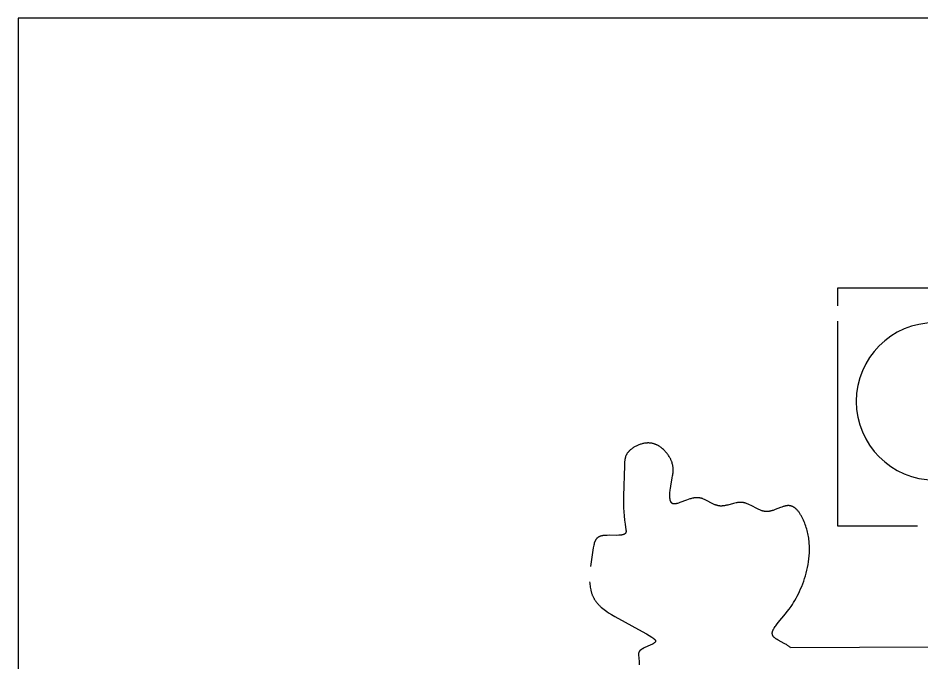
# Model space of a CAD drawing. Extents: x -15 to 185, y 0 to 200.
# Drawn here: x -14.6 to 100.4, y 117.9 to 200 of the extents above; entities that cross this region are included whole.
import ezdxf

# ---------------------------------------------------------------- set-up
doc = ezdxf.new("R2010")
doc.units = 0
doc.layers.add('DEFAULT', color=7, linetype='CONTINUOUS')

msp = doc.modelspace()

# ---------------------------------------------------------------- linework, layer by layer
at = {"layer": 'DEFAULT'}
msp.add_lwpolyline([(-14.62, 0), (185.38, 0), (185.38, 200), (-14.62, 200)], close=True, dxfattribs=at)
for points in [[(183.12, 161.67), (183.12, 165.65), (122.85, 165.65), (122.85, 172.77), (120.67, 172.77), (120.67, 175.94), (117.65, 175.94), (117.65, 172.77), (112.66, 172.77), (112.66, 165.65), (89.72, 165.65), (89.72, 163.37)], [(89.72, 161.42), (89.72, 135.37), (99.88, 135.37)], [(110.03, 120.01), (83.73, 119.87), (83.66, 119.93), (83.6, 119.98), (83.53, 120.03), (83.47, 120.08), (83.4, 120.13), (83.33, 120.18), (83.2, 120.27), (83.06, 120.35), (82.92, 120.43), (82.15, 120.85), (82.03, 120.91), (81.93, 120.97), (81.88, 121), (81.84, 121.03), (81.79, 121.06), (81.75, 121.1), (81.72, 121.12), (81.69, 121.14), (81.66, 121.17), (81.64, 121.19), (81.61, 121.22), (81.59, 121.24), (81.57, 121.27), (81.56, 121.28), (81.55, 121.29), (81.54, 121.31), (81.53, 121.32), (81.52, 121.33), (81.51, 121.34), (81.51, 121.36), (81.5, 121.37), (81.49, 121.38), (81.48, 121.39), (81.48, 121.41), (81.47, 121.42), (81.46, 121.43), (81.46, 121.45), (81.45, 121.46), (81.45, 121.47), (81.44, 121.48), (81.44, 121.5), (81.43, 121.51), (81.43, 121.52), (81.43, 121.54), (81.42, 121.55), (81.42, 121.56), (81.42, 121.58), (81.41, 121.59), (81.41, 121.6), (81.41, 121.61), (81.41, 121.63), (81.4, 121.64), (81.4, 121.65), (81.4, 121.67), (81.4, 121.68), (81.4, 121.69), (81.4, 121.71), (81.4, 121.72), (81.4, 121.73), (81.4, 121.75), (81.4, 121.76), (81.4, 121.79), (81.4, 121.81), (81.41, 121.84), (81.41, 121.87), (81.42, 121.89), (81.42, 121.92), (81.43, 121.95), (81.44, 121.98), (81.45, 122), (81.46, 122.03), (81.47, 122.06), (81.48, 122.08), (81.49, 122.11), (81.5, 122.14), (81.51, 122.17), (81.53, 122.19), (81.56, 122.25), (81.59, 122.3), (81.62, 122.36), (81.65, 122.41), (81.69, 122.47), (81.76, 122.58), (81.84, 122.68), (81.92, 122.79), (82.14, 123.07), (83.07, 124.18), (83.31, 124.48), (83.55, 124.8), (83.79, 125.14), (83.95, 125.39), (84.11, 125.64), (84.27, 125.9), (84.42, 126.18), (84.58, 126.46), (84.73, 126.75), (84.87, 127.05), (85.01, 127.36), (85.14, 127.68), (85.27, 128.01), (85.4, 128.34), (85.51, 128.68), (85.62, 129.02), (85.72, 129.37), (85.81, 129.73), (85.89, 130.09), (85.96, 130.45), (86.02, 130.82), (86.07, 131.19), (86.1, 131.56), (86.12, 131.94), (86.13, 132.13), (86.13, 132.32), (86.13, 132.51), (86.13, 132.7), (86.12, 132.89), (86.11, 133.08), (86.1, 133.27), (86.08, 133.46), (86.06, 133.65), (86.03, 133.84), (86, 134.03), (85.96, 134.22), (85.92, 134.41), (85.88, 134.6), (85.83, 134.79), (85.78, 134.98), (85.72, 135.17), (85.66, 135.36), (85.6, 135.55), (85.52, 135.74), (85.45, 135.92), (85.37, 136.11), (85.29, 136.29), (85.2, 136.46), (85.11, 136.64), (85.06, 136.72), (85.01, 136.8), (84.96, 136.88), (84.91, 136.96), (84.85, 137.04), (84.8, 137.12), (84.74, 137.19), (84.69, 137.26), (84.63, 137.33), (84.57, 137.4), (84.51, 137.46), (84.47, 137.49), (84.44, 137.52), (84.41, 137.55), (84.38, 137.58), (84.35, 137.61), (84.31, 137.64), (84.28, 137.66), (84.24, 137.69), (84.21, 137.71), (84.18, 137.73), (84.14, 137.76), (84.11, 137.78), (84.07, 137.8), (84.03, 137.81), (84, 137.83), (83.96, 137.85), (83.92, 137.87), (83.88, 137.88), (83.85, 137.89), (83.81, 137.91), (83.77, 137.92), (83.73, 137.93), (83.69, 137.94), (83.65, 137.94), (83.61, 137.95), (83.57, 137.95), (83.53, 137.96), (83.48, 137.96), (83.44, 137.96), (83.4, 137.96), (83.36, 137.96), (83.33, 137.96), (83.29, 137.95), (83.25, 137.95), (83.21, 137.94), (83.17, 137.94), (83.13, 137.93), (83.09, 137.92), (83.02, 137.9), (82.94, 137.88), (82.86, 137.86), (82.77, 137.84), (82.61, 137.78), (82.44, 137.72), (81.75, 137.45), (81.58, 137.38), (81.49, 137.35), (81.4, 137.33), (81.32, 137.3), (81.23, 137.28), (81.15, 137.26), (81.06, 137.24), (81.02, 137.23), (80.97, 137.23), (80.93, 137.22), (80.89, 137.22), (80.85, 137.21), (80.8, 137.21), (80.76, 137.21), (80.72, 137.21), (80.67, 137.21), (80.61, 137.21), (80.56, 137.21), (80.51, 137.22), (80.46, 137.22), (80.41, 137.23), (80.35, 137.24), (80.3, 137.25), (80.25, 137.26), (80.2, 137.27), (80.15, 137.29), (80.1, 137.3), (80.05, 137.32), (80, 137.34), (79.9, 137.37), (79.8, 137.41), (79.7, 137.46), (79.6, 137.5), (79.5, 137.55), (78.71, 137.97), (78.51, 138.07), (78.41, 138.12), (78.31, 138.16), (78.21, 138.2), (78.11, 138.24), (78.05, 138.26), (78, 138.28), (77.95, 138.29), (77.9, 138.31), (77.85, 138.32), (77.79, 138.33), (77.74, 138.34), (77.69, 138.35), (77.64, 138.36), (77.58, 138.37), (77.53, 138.37), (77.47, 138.37), (77.43, 138.38), (77.39, 138.38), (77.35, 138.38), (77.31, 138.38), (77.26, 138.37), (77.22, 138.37), (77.14, 138.36), (77.05, 138.36), (76.97, 138.34), (76.88, 138.33), (76.79, 138.31), (76.62, 138.27), (76.44, 138.23), (75.75, 138.04), (75.57, 138), (75.49, 137.98), (75.4, 137.97), (75.32, 137.95), (75.23, 137.94), (75.15, 137.93), (75.06, 137.92), (75.02, 137.92), (74.98, 137.91), (74.94, 137.91), (74.9, 137.91), (74.86, 137.91), (74.82, 137.91), (74.78, 137.91), (74.74, 137.92), (74.69, 137.92), (74.64, 137.93), (74.6, 137.93), (74.55, 137.94), (74.5, 137.95), (74.46, 137.96), (74.41, 137.97), (74.36, 137.99), (74.32, 138), (74.27, 138.01), (74.23, 138.03), (74.18, 138.05), (74.09, 138.08), (74, 138.12), (73.91, 138.16), (73.83, 138.2), (73.65, 138.29), (73.12, 138.58), (72.94, 138.67), (72.85, 138.71), (72.76, 138.76), (72.66, 138.79), (72.57, 138.83), (72.52, 138.85), (72.47, 138.86), (72.43, 138.88), (72.38, 138.89), (72.33, 138.91), (72.28, 138.92), (72.23, 138.93), (72.18, 138.94), (72.13, 138.95), (72.08, 138.96), (72.03, 138.96), (71.98, 138.97), (71.93, 138.97), (71.88, 138.97), (71.82, 138.97), (71.77, 138.97), (71.72, 138.97), (71.67, 138.97), (71.61, 138.96), (71.56, 138.96), (71.51, 138.95), (71.45, 138.94), (71.4, 138.94), (71.35, 138.93), (71.24, 138.9), (71.13, 138.87), (71.02, 138.84), (70.91, 138.81), (70.68, 138.74), (70.46, 138.66), (69.63, 138.34), (69.53, 138.31), (69.44, 138.28), (69.35, 138.25), (69.26, 138.23), (69.22, 138.22), (69.18, 138.21), (69.14, 138.2), (69.1, 138.19), (69.06, 138.19), (69.02, 138.18), (68.98, 138.18), (68.97, 138.18), (68.95, 138.18), (68.93, 138.18), (68.91, 138.18), (68.9, 138.18), (68.88, 138.18), (68.86, 138.18), (68.85, 138.18), (68.83, 138.18), (68.82, 138.19), (68.8, 138.19), (68.78, 138.19), (68.77, 138.2), (68.76, 138.2), (68.74, 138.2), (68.73, 138.21), (68.72, 138.21), (68.71, 138.21), (68.71, 138.22), (68.7, 138.22), (68.69, 138.22), (68.68, 138.23), (68.68, 138.23), (68.67, 138.23), (68.66, 138.24), (68.65, 138.24), (68.65, 138.25), (68.64, 138.25), (68.63, 138.26), (68.63, 138.26), (68.62, 138.27), (68.61, 138.27), (68.61, 138.28), (68.6, 138.28), (68.59, 138.29), (68.59, 138.3), (68.58, 138.3), (68.57, 138.31), (68.57, 138.31), (68.56, 138.32), (68.56, 138.33), (68.55, 138.33), (68.55, 138.34), (68.54, 138.35), (68.53, 138.36), (68.52, 138.38), (68.51, 138.39), (68.5, 138.41), (68.49, 138.43), (68.48, 138.44), (68.47, 138.46), (68.46, 138.48), (68.46, 138.5), (68.45, 138.51), (68.44, 138.53), (68.43, 138.55), (68.43, 138.57), (68.42, 138.59), (68.42, 138.61), (68.41, 138.63), (68.4, 138.68), (68.39, 138.72), (68.38, 138.76), (68.38, 138.81), (68.37, 138.86), (68.36, 138.91), (68.36, 138.95), (68.36, 139), (68.35, 139.1), (68.35, 139.21), (68.35, 139.31), (68.36, 139.51), (68.37, 139.67), (68.38, 139.83), (68.4, 139.99), (68.42, 140.14), (68.46, 140.43), (68.66, 141.5), (68.71, 141.75), (68.73, 141.88), (68.74, 142), (68.76, 142.12), (68.77, 142.25), (68.77, 142.37), (68.78, 142.49), (68.77, 142.55), (68.77, 142.61), (68.77, 142.68), (68.77, 142.74), (68.76, 142.8), (68.76, 142.86), (68.75, 142.92), (68.74, 142.99), (68.73, 143.05), (68.72, 143.11), (68.7, 143.18), (68.69, 143.24), (68.67, 143.3), (68.65, 143.37), (68.63, 143.43), (68.61, 143.5), (68.59, 143.57), (68.56, 143.63), (68.53, 143.7), (68.5, 143.77), (68.46, 143.86), (68.42, 143.95), (68.37, 144.04), (68.31, 144.14), (68.26, 144.23), (68.2, 144.32), (68.14, 144.42), (68.07, 144.51), (68, 144.6), (67.93, 144.69), (67.86, 144.78), (67.78, 144.87), (67.7, 144.95), (67.61, 145.04), (67.53, 145.12), (67.44, 145.2), (67.35, 145.27), (67.25, 145.35), (67.16, 145.42), (67.11, 145.45), (67.06, 145.49), (67.01, 145.52), (66.96, 145.55), (66.9, 145.58), (66.85, 145.61), (66.8, 145.64), (66.75, 145.66), (66.69, 145.69), (66.64, 145.71), (66.58, 145.74), (66.53, 145.76), (66.47, 145.78), (66.42, 145.8), (66.36, 145.82), (66.3, 145.84), (66.24, 145.85), (66.18, 145.87), (66.13, 145.88), (66.07, 145.89), (66.01, 145.91), (65.95, 145.91), (65.88, 145.92), (65.82, 145.93), (65.76, 145.93), (65.7, 145.94), (65.65, 145.94), (65.6, 145.94), (65.55, 145.94), (65.51, 145.94), (65.46, 145.93), (65.41, 145.93), (65.31, 145.92), (65.21, 145.91), (65.11, 145.89), (65.01, 145.87), (64.91, 145.85), (64.81, 145.83), (64.71, 145.8), (64.62, 145.77), (64.52, 145.73), (64.42, 145.7), (64.33, 145.66), (64.23, 145.62), (64.14, 145.57), (64.05, 145.53), (63.96, 145.48), (63.87, 145.43), (63.78, 145.38), (63.7, 145.33), (63.62, 145.27), (63.54, 145.22), (63.46, 145.16), (63.39, 145.1), (63.32, 145.04), (63.25, 144.98), (63.19, 144.92), (63.16, 144.89), (63.13, 144.86), (63.1, 144.83), (63.07, 144.79), (63.04, 144.76), (63.02, 144.73), (62.99, 144.7), (62.97, 144.66), (62.93, 144.62), (62.9, 144.57), (62.87, 144.52), (62.85, 144.47), (62.82, 144.42), (62.8, 144.38), (62.77, 144.33), (62.75, 144.28), (62.73, 144.23), (62.72, 144.18), (62.7, 144.13), (62.69, 144.08), (62.67, 144.03), (62.66, 143.98), (62.65, 143.93), (62.64, 143.88), (62.63, 143.83), (62.63, 143.78), (62.61, 143.68), (62.6, 143.58), (62.6, 143.48), (62.58, 143.07), (62.45, 139.17), (62.45, 138.18), (62.46, 137.68), (62.49, 137.17), (62.53, 136.66), (62.58, 136.13), (62.65, 135.59), (62.76, 134.89), (62.77, 134.85), (62.77, 134.82), (62.78, 134.78), (62.78, 134.74), (62.78, 134.73), (62.78, 134.71), (62.78, 134.69), (62.78, 134.67), (62.78, 134.66), (62.78, 134.64), (62.78, 134.62), (62.77, 134.61), (62.77, 134.59), (62.77, 134.58), (62.77, 134.58), (62.77, 134.57), (62.77, 134.56), (62.76, 134.55), (62.76, 134.55), (62.76, 134.54), (62.76, 134.53), (62.75, 134.52), (62.75, 134.52), (62.75, 134.51), (62.75, 134.5), (62.74, 134.5), (62.74, 134.49), (62.74, 134.48), (62.73, 134.48), (62.73, 134.47), (62.72, 134.46), (62.72, 134.46), (62.72, 134.45), (62.71, 134.45), (62.71, 134.44), (62.7, 134.43), (62.7, 134.43), (62.69, 134.42), (62.69, 134.42), (62.68, 134.41), (62.68, 134.41), (62.67, 134.4), (62.67, 134.4), (62.66, 134.39), (62.65, 134.38), (62.65, 134.38), (62.64, 134.38), (62.64, 134.37), (62.63, 134.37), (62.62, 134.36), (62.6, 134.35), (62.59, 134.34), (62.57, 134.33), (62.56, 134.32), (62.54, 134.31), (62.52, 134.31), (62.51, 134.3), (62.49, 134.29), (62.47, 134.29), (62.45, 134.28), (62.43, 134.27), (62.41, 134.27), (62.37, 134.26), (62.33, 134.25), (62.29, 134.24), (62.24, 134.23), (62.2, 134.22), (62.15, 134.22), (62.05, 134.21), (61.94, 134.2), (61.84, 134.19), (61.6, 134.18), (60.61, 134.19), (60.36, 134.18), (60.24, 134.18), (60.12, 134.17), (60.01, 134.16), (59.9, 134.15), (59.84, 134.14), (59.79, 134.13), (59.74, 134.13), (59.69, 134.12), (59.64, 134.1), (59.59, 134.09), (59.54, 134.08), (59.5, 134.07), (59.47, 134.05), (59.44, 134.04), (59.41, 134.03), (59.38, 134.02), (59.35, 134), (59.32, 133.99), (59.3, 133.98), (59.27, 133.96), (59.25, 133.95), (59.22, 133.93), (59.2, 133.91), (59.17, 133.9), (59.15, 133.88), (59.13, 133.86), (59.11, 133.84), (59.09, 133.82), (59.07, 133.81), (59.05, 133.79), (59.03, 133.77), (59.01, 133.75), (59, 133.72), (58.98, 133.7), (58.96, 133.68), (58.95, 133.66), (58.93, 133.64), (58.92, 133.61), (58.9, 133.59), (58.89, 133.57), (58.88, 133.54), (58.86, 133.52), (58.85, 133.5), (58.84, 133.47), (58.83, 133.45), (58.82, 133.42), (58.8, 133.37), (58.78, 133.32), (58.76, 133.26), (58.74, 133.21), (58.73, 133.16), (58.71, 133.1), (58.7, 133.04), (58.68, 132.93), (58.61, 132.58), (58.32, 130.8), (58.25, 130.22)], [(58.14, 128.28), (58.16, 128.1), (58.17, 127.92), (58.19, 127.74), (58.22, 127.57), (58.25, 127.4), (58.28, 127.23), (58.3, 127.15), (58.32, 127.06), (58.35, 126.98), (58.37, 126.9), (58.4, 126.82), (58.42, 126.74), (58.45, 126.66), (58.48, 126.58), (58.52, 126.51), (58.55, 126.43), (58.58, 126.35), (58.62, 126.28), (58.66, 126.2), (58.7, 126.13), (58.74, 126.06), (58.79, 125.98), (58.83, 125.91), (58.88, 125.84), (58.93, 125.77), (58.98, 125.7), (59.04, 125.63), (59.1, 125.55), (59.17, 125.48), (59.23, 125.41), (59.3, 125.34), (59.37, 125.27), (59.44, 125.2), (59.51, 125.13), (59.59, 125.06), (59.66, 124.99), (59.82, 124.86), (59.99, 124.73), (60.17, 124.6), (60.35, 124.47), (60.54, 124.34), (60.94, 124.09), (61.36, 123.84), (64.84, 121.95), (65.38, 121.63), (66.05, 121.22), (66.17, 121.15), (66.22, 121.11), (66.28, 121.07), (66.3, 121.05), (66.32, 121.03), (66.35, 121.01), (66.37, 120.99), (66.39, 120.97), (66.41, 120.95), (66.43, 120.93), (66.44, 120.92), (66.45, 120.92), (66.45, 120.91), (66.46, 120.9), (66.47, 120.89), (66.48, 120.88), (66.48, 120.87), (66.49, 120.86), (66.5, 120.85), (66.5, 120.84), (66.51, 120.83), (66.51, 120.82), (66.51, 120.81), (66.52, 120.81), (66.52, 120.81), (66.52, 120.8), (66.52, 120.8), (66.52, 120.79), (66.52, 120.79), (66.53, 120.78), (66.53, 120.78), (66.53, 120.77), (66.53, 120.77), (66.53, 120.76), (66.53, 120.76), (66.53, 120.75), (66.53, 120.75), (66.53, 120.74), (66.53, 120.74), (66.53, 120.73), (66.53, 120.73), (66.53, 120.72), (66.53, 120.72), (66.53, 120.71), (66.53, 120.71), (66.53, 120.71), (66.53, 120.7), (66.53, 120.7), (66.53, 120.69), (66.53, 120.69), (66.53, 120.68), (66.53, 120.68), (66.53, 120.67), (66.53, 120.67), (66.52, 120.67), (66.52, 120.66), (66.52, 120.66), (66.52, 120.65), (66.52, 120.65), (66.52, 120.64), (66.51, 120.64), (66.51, 120.64), (66.51, 120.63), (66.51, 120.63), (66.5, 120.62), (66.5, 120.61), (66.49, 120.6), (66.49, 120.6), (66.48, 120.59), (66.47, 120.58), (66.47, 120.57), (66.46, 120.56), (66.45, 120.55), (66.44, 120.55), (66.44, 120.54), (66.43, 120.53), (66.42, 120.52), (66.4, 120.51), (66.38, 120.49), (66.36, 120.47), (66.34, 120.46), (66.31, 120.44), (66.29, 120.43), (66.24, 120.39), (66.18, 120.36), (66.13, 120.33), (66.07, 120.3), (65.94, 120.23), (65.09, 119.85), (64.96, 119.79), (64.9, 119.76), (64.84, 119.72), (64.79, 119.69), (64.76, 119.68), (64.74, 119.66), (64.7, 119.63), (64.68, 119.62), (64.66, 119.6), (64.64, 119.59), (64.62, 119.58), (64.61, 119.56), (64.59, 119.55), (64.58, 119.54), (64.56, 119.52), (64.55, 119.51), (64.54, 119.49), (64.52, 119.48), (64.51, 119.47), (64.5, 119.45), (64.49, 119.44), (64.48, 119.42), (64.47, 119.41), (64.46, 119.39), (64.45, 119.38), (64.44, 119.37), (64.44, 119.35), (64.43, 119.34), (64.42, 119.32), (64.42, 119.31), (64.41, 119.3), (64.4, 119.28), (64.4, 119.27), (64.39, 119.25), (64.39, 119.24), (64.39, 119.22), (64.38, 119.21), (64.38, 119.2), (64.38, 119.18), (64.37, 119.17), (64.37, 119.15), (64.37, 119.14), (64.37, 119.12), (64.37, 119.11), (64.36, 119.1), (64.36, 119.07), (64.36, 119.04), (64.36, 119.01), (64.36, 118.98), (64.36, 118.95), (64.37, 118.92), (64.4, 118.58), (64.42, 118.41), (64.43, 118.24), (64.43, 118.06), (64.44, 117.72)]]:
    msp.add_lwpolyline(points, dxfattribs=at)
at = {"layer": 'DEFAULT', "extrusion": (0, 0, -1)}
msp.add_circle((-102.08, 151.23), 10, dxfattribs=at)

doc.saveas('drawing.dxf')
